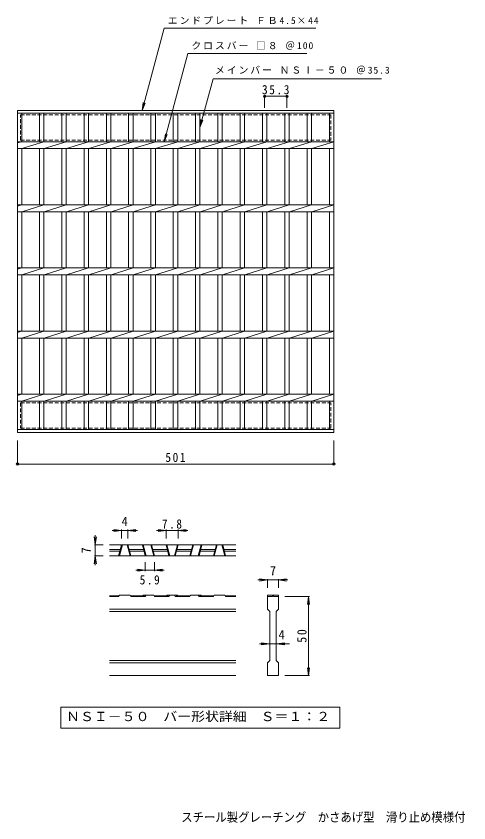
# Model space of a CAD drawing. Units: millimetres, scale not verified, with parts at other scales. Extents: x -691 to 809, y -686 to 615.
# Drawn here: x -691 to 25, y -663 to 615 of the extents above; entities that cross this region are included whole.
import ezdxf
from ezdxf.enums import TextEntityAlignment as Align

# ---------------------------------------------------------------- set-up
doc = ezdxf.new("R2010")
doc.units = ezdxf.units.MM
doc.header["$LTSCALE"] = 5
doc.header["$PDMODE"] = 32
doc.header["$PDSIZE"] = 4
doc.linetypes.add('DASHED1', pattern=[1.8, 1.2, -0.6])
for name, color, linetype, lineweight in [('B-1', 2, 'Continuous', 9), ('B-2', 3, 'Continuous', 9), ('B-4', 7, 'Continuous', 9), ('D-0', 7, 'Continuous', 9), ('D-2', 3, 'Continuous', 9), ('D-4', 7, 'Continuous', 9)]:
    doc.layers.add(name, color=color, linetype=linetype, lineweight=lineweight)
doc.layers.add('F-5_F-5ﾚｲﾔ', color=2, linetype='Continuous')
doc.styles.add('ＭＳ ゴシック', font='')
doc.styles.get('ＭＳ ゴシック').set_extended_font_data('MS Gothic')

msp = doc.modelspace()

# ---------------------------------------------------------------- linework, layer by layer
at = {"layer": 'B-1', "linetype": 'DASHED1'}
for p, q in [((-684.189, 418.608), (-684.189, 458.608)), ((-684.189, 418.608), (-193.189, 418.608)), ((-684.189, 2.608), (-684.189, -37.392)), ((-684.189, 2.608), (-193.189, 2.608))]:
    msp.add_line(p, q, dxfattribs=at)
for points in [[(-684.189, 458.608), (-193.189, 458.608), (-193.189, 418.608)], [(-684.189, -37.392), (-193.189, -37.392), (-193.189, 2.608)]]:
    msp.add_lwpolyline(points, dxfattribs=at)
at = {"layer": 'B-2'}
for p, q in [((-689.189, -44.392), (-689.189, 465.608)), ((-689.189, 465.608), (-188.189, 465.608)), ((-689.189, 461.108), (-188.189, 461.108)), ((-682.189, 416.108), (-682.189, 461.108)), ((-654.289, 461.108), (-654.289, 416.108)), ((-647.289, 461.108), (-647.289, 416.108)), ((-618.989, 461.108), (-618.989, 416.108)), ((-611.989, 461.108), (-611.989, 416.108)), ((-583.689, 461.108), (-583.689, 416.108)), ((-576.689, 461.108), (-576.689, 416.108)), ((-548.389, 461.108), (-548.389, 416.108)), ((-541.389, 461.108), (-541.389, 416.108)), ((-513.089, 461.108), (-513.089, 416.108)), ((-506.089, 461.108), (-506.089, 416.108)), ((-477.788, 461.108), (-477.788, 416.108)), ((-470.789, 461.108), (-470.789, 416.108)), ((-442.489, 461.108), (-442.489, 416.108)), ((-435.489, 461.108), (-435.489, 416.108)), ((-407.189, 461.108), (-407.189, 416.108)), ((-400.189, 461.108), (-400.189, 416.108)), ((-371.889, 461.108), (-371.889, 416.108)), ((-364.888, 461.108), (-364.888, 416.108)), ((-336.589, 461.108), (-336.589, 416.108)), ((-329.589, 461.108), (-329.589, 416.108)), ((-301.289, 461.108), (-301.289, 416.108)), ((-294.289, 461.108), (-294.289, 416.108)), ((-265.989, 461.108), (-265.989, 416.108)), ((-258.989, 461.108), (-258.989, 416.108)), ((-230.689, 461.108), (-230.689, 416.108)), ((-223.689, 461.108), (-223.689, 416.108)), ((-195.189, 461.108), (-195.189, 416.108)), ((-188.189, 465.608), (-188.189, -44.392)), ((-689.189, 414.028), (-682.589, 416.108)), ((-689.189, 416.108), (-188.189, 416.108)), ((-682.189, 405.109), (-647.289, 416.108)), ((-646.889, 405.109), (-611.989, 416.108)), ((-611.589, 405.109), (-576.689, 416.108)), ((-576.289, 405.109), (-541.389, 416.108)), ((-540.989, 405.109), (-506.089, 416.108)), ((-505.689, 405.109), (-470.789, 416.108)), ((-470.389, 405.109), (-435.489, 416.108)), ((-435.089, 405.109), (-400.189, 416.108)), ((-399.789, 405.109), (-364.889, 416.108)), ((-364.489, 405.109), (-329.589, 416.108)), ((-329.189, 405.109), (-294.289, 416.108)), ((-293.889, 405.109), (-258.989, 416.108)), ((-258.589, 405.109), (-223.689, 416.108)), ((-223.289, 405.109), (-188.389, 416.108)), ((-689.189, 405.109), (-188.189, 405.109)), ((-682.189, 316.108), (-682.189, 405.109)), ((-654.289, 405.109), (-654.289, 316.108)), ((-647.289, 405.109), (-647.289, 316.108)), ((-618.989, 405.109), (-618.989, 316.108)), ((-611.989, 405.109), (-611.989, 316.108)), ((-583.689, 405.109), (-583.689, 316.108)), ((-576.689, 405.109), (-576.689, 316.108)), ((-548.389, 405.109), (-548.389, 316.108)), ((-541.389, 405.109), (-541.389, 316.108)), ((-513.089, 405.109), (-513.089, 316.108)), ((-506.089, 405.109), (-506.089, 316.108)), ((-477.788, 405.109), (-477.788, 316.108)), ((-470.789, 405.109), (-470.789, 316.108)), ((-442.489, 405.109), (-442.489, 316.108)), ((-435.489, 405.109), (-435.489, 316.108)), ((-407.189, 405.109), (-407.189, 316.108)), ((-400.189, 405.109), (-400.189, 316.108)), ((-371.889, 405.109), (-371.889, 316.108)), ((-364.888, 405.109), (-364.888, 316.108)), ((-336.589, 405.109), (-336.589, 316.108)), ((-329.589, 405.109), (-329.589, 316.108)), ((-301.289, 405.109), (-301.289, 316.108)), ((-294.289, 405.109), (-294.289, 316.108)), ((-265.989, 405.109), (-265.989, 316.108)), ((-258.989, 405.109), (-258.989, 316.108)), ((-230.689, 405.109), (-230.689, 316.108)), ((-223.689, 405.109), (-223.689, 316.108)), ((-195.189, 405.109), (-195.189, 316.108)), ((-689.189, 314.028), (-682.589, 316.108)), ((-689.189, 316.108), (-188.189, 316.108)), ((-682.189, 305.108), (-647.289, 316.108)), ((-646.889, 305.108), (-611.989, 316.108)), ((-611.589, 305.108), (-576.689, 316.108)), ((-576.289, 305.108), (-541.389, 316.108)), ((-540.989, 305.108), (-506.089, 316.108)), ((-505.689, 305.108), (-470.789, 316.108)), ((-470.389, 305.108), (-435.489, 316.108)), ((-435.089, 305.108), (-400.189, 316.108)), ((-399.789, 305.108), (-364.889, 316.108)), ((-364.489, 305.108), (-329.589, 316.108)), ((-329.189, 305.108), (-294.289, 316.108)), ((-293.889, 305.108), (-258.989, 316.108)), ((-258.589, 305.108), (-223.689, 316.108)), ((-223.289, 305.108), (-188.389, 316.108)), ((-689.189, 305.108), (-188.189, 305.108)), ((-682.189, 216.108), (-682.189, 305.108)), ((-654.289, 305.108), (-654.289, 216.108)), ((-647.289, 305.108), (-647.289, 216.108)), ((-618.989, 305.108), (-618.989, 216.108)), ((-611.989, 305.108), (-611.989, 216.108)), ((-583.689, 305.108), (-583.689, 216.108)), ((-576.689, 305.108), (-576.689, 216.108)), ((-548.389, 305.108), (-548.389, 216.108)), ((-541.389, 305.108), (-541.389, 216.108)), ((-513.089, 305.108), (-513.089, 216.108)), ((-506.089, 305.108), (-506.089, 216.108)), ((-477.788, 305.108), (-477.788, 216.108)), ((-470.789, 305.108), (-470.789, 216.108)), ((-442.489, 305.108), (-442.489, 216.108)), ((-435.489, 305.108), (-435.489, 216.108)), ((-407.189, 305.108), (-407.189, 216.108)), ((-400.189, 305.108), (-400.189, 216.108)), ((-371.889, 305.108), (-371.889, 216.108)), ((-364.888, 305.108), (-364.888, 216.108)), ((-336.589, 305.108), (-336.589, 216.108)), ((-329.589, 305.108), (-329.589, 216.108)), ((-301.289, 305.108), (-301.289, 216.108)), ((-294.289, 305.108), (-294.289, 216.108)), ((-265.989, 305.108), (-265.989, 216.108)), ((-258.989, 305.108), (-258.989, 216.108)), ((-230.689, 305.108), (-230.689, 216.108)), ((-223.689, 305.108), (-223.689, 216.108)), ((-195.189, 305.108), (-195.189, 216.108)), ((-689.189, 214.028), (-682.589, 216.108)), ((-689.189, 216.108), (-188.189, 216.108)), ((-689.189, 205.109), (-188.189, 205.109)), ((-682.189, 205.109), (-647.289, 216.108)), ((-682.189, 116.108), (-682.189, 205.109)), ((-654.289, 205.109), (-654.289, 116.108)), ((-647.289, 205.109), (-647.289, 116.108)), ((-646.889, 205.109), (-611.989, 216.108)), ((-618.989, 205.109), (-618.989, 116.108)), ((-611.989, 205.109), (-611.989, 116.108)), ((-611.589, 205.109), (-576.689, 216.108)), ((-583.689, 205.109), (-583.689, 116.108)), ((-576.689, 205.109), (-576.689, 116.108)), ((-576.289, 205.109), (-541.389, 216.108)), ((-548.389, 205.109), (-548.389, 116.108)), ((-541.389, 205.109), (-541.389, 116.108)), ((-540.989, 205.109), (-506.089, 216.108)), ((-513.089, 205.109), (-513.089, 116.108)), ((-506.089, 205.109), (-506.089, 116.108)), ((-505.689, 205.109), (-470.789, 216.108)), ((-477.788, 205.109), (-477.788, 116.108)), ((-470.789, 205.109), (-470.789, 116.108)), ((-470.389, 205.109), (-435.489, 216.108)), ((-442.489, 205.109), (-442.489, 116.108)), ((-435.489, 205.109), (-435.489, 116.108)), ((-435.089, 205.109), (-400.189, 216.108)), ((-407.189, 205.109), (-407.189, 116.108)), ((-400.189, 205.109), (-400.189, 116.108)), ((-399.789, 205.109), (-364.889, 216.108)), ((-371.889, 205.109), (-371.889, 116.108)), ((-364.888, 205.109), (-364.888, 116.108)), ((-364.489, 205.109), (-329.589, 216.108)), ((-336.589, 205.109), (-336.589, 116.108)), ((-329.589, 205.109), (-329.589, 116.108)), ((-329.189, 205.109), (-294.289, 216.108)), ((-301.289, 205.109), (-301.289, 116.108)), ((-294.289, 205.109), (-294.289, 116.108)), ((-293.889, 205.109), (-258.989, 216.108)), ((-265.989, 205.109), (-265.989, 116.108)), ((-258.989, 205.109), (-258.989, 116.108)), ((-258.589, 205.109), (-223.689, 216.108)), ((-230.689, 205.109), (-230.689, 116.108)), ((-223.689, 205.109), (-223.689, 116.108)), ((-223.289, 205.109), (-188.389, 216.108)), ((-195.189, 205.109), (-195.189, 116.108)), ((-689.189, 114.028), (-682.589, 116.108)), ((-689.189, 116.108), (-188.189, 116.108)), ((-682.189, 105.109), (-647.289, 116.108)), ((-646.889, 105.109), (-611.989, 116.108)), ((-611.589, 105.109), (-576.689, 116.108)), ((-576.289, 105.109), (-541.389, 116.108)), ((-540.989, 105.109), (-506.089, 116.108)), ((-505.689, 105.109), (-470.789, 116.108)), ((-470.389, 105.109), (-435.489, 116.108)), ((-435.089, 105.109), (-400.189, 116.108)), ((-399.789, 105.109), (-364.889, 116.108)), ((-364.489, 105.109), (-329.589, 116.108)), ((-329.189, 105.109), (-294.289, 116.108)), ((-293.889, 105.109), (-258.989, 116.108)), ((-258.589, 105.109), (-223.689, 116.108)), ((-223.289, 105.109), (-188.389, 116.108)), ((-689.189, 105.109), (-188.189, 105.109)), ((-682.189, 16.108), (-682.189, 105.109)), ((-654.289, 105.109), (-654.289, 16.108)), ((-647.289, 105.109), (-647.289, 16.108)), ((-618.989, 105.109), (-618.989, 16.108)), ((-611.989, 105.109), (-611.989, 16.108)), ((-583.689, 105.109), (-583.689, 16.108)), ((-576.689, 105.109), (-576.689, 16.108)), ((-548.389, 105.109), (-548.389, 16.108)), ((-541.389, 105.109), (-541.389, 16.108)), ((-513.089, 105.109), (-513.089, 16.108)), ((-506.089, 105.109), (-506.089, 16.108)), ((-477.788, 105.109), (-477.788, 16.108)), ((-470.789, 105.109), (-470.789, 16.108)), ((-442.489, 105.109), (-442.489, 16.108)), ((-435.489, 105.109), (-435.489, 16.108)), ((-407.189, 105.109), (-407.189, 16.108)), ((-400.189, 105.109), (-400.189, 16.108)), ((-371.889, 105.109), (-371.889, 16.108)), ((-364.888, 105.109), (-364.888, 16.108)), ((-336.589, 105.109), (-336.589, 16.108)), ((-329.589, 105.109), (-329.589, 16.108)), ((-301.289, 105.109), (-301.289, 16.108)), ((-294.289, 105.109), (-294.289, 16.108)), ((-265.989, 105.109), (-265.989, 16.108)), ((-258.989, 105.109), (-258.989, 16.108)), ((-230.689, 105.109), (-230.689, 16.108)), ((-223.689, 105.109), (-223.689, 16.108)), ((-195.189, 105.109), (-195.189, 16.108)), ((-689.189, 14.028), (-682.589, 16.108)), ((-689.189, 16.108), (-188.189, 16.108)), ((-682.189, 5.108), (-647.289, 16.108)), ((-646.889, 5.108), (-611.989, 16.108)), ((-611.589, 5.108), (-576.689, 16.108)), ((-576.289, 5.108), (-541.389, 16.108)), ((-540.989, 5.108), (-506.089, 16.108)), ((-505.689, 5.108), (-470.789, 16.108)), ((-470.389, 5.108), (-435.489, 16.108)), ((-435.089, 5.108), (-400.189, 16.108)), ((-399.789, 5.108), (-364.889, 16.108)), ((-364.489, 5.108), (-329.589, 16.108)), ((-329.189, 5.108), (-294.289, 16.108)), ((-293.889, 5.108), (-258.989, 16.108)), ((-258.589, 5.108), (-223.689, 16.108)), ((-223.289, 5.108), (-188.389, 16.108)), ((-689.189, 5.108), (-188.189, 5.108)), ((-682.189, -39.892), (-682.189, 5.108)), ((-654.289, 5.108), (-654.289, -39.892)), ((-647.289, 5.108), (-647.289, -39.892)), ((-618.989, 5.108), (-618.989, -39.892)), ((-611.989, 5.108), (-611.989, -39.892)), ((-583.689, 5.108), (-583.689, -39.892)), ((-576.689, 5.108), (-576.689, -39.892)), ((-548.389, 5.108), (-548.389, -39.892)), ((-541.389, 5.108), (-541.389, -39.892)), ((-513.089, 5.108), (-513.089, -39.892)), ((-506.089, 5.108), (-506.089, -39.892)), ((-477.788, 5.108), (-477.788, -39.892)), ((-470.789, 5.108), (-470.789, -39.892)), ((-442.489, 5.108), (-442.489, -39.892)), ((-435.489, 5.108), (-435.489, -39.892)), ((-407.189, 5.108), (-407.189, -39.892)), ((-400.189, 5.108), (-400.189, -39.892)), ((-371.889, 5.108), (-371.889, -39.892)), ((-364.888, 5.108), (-364.888, -39.892)), ((-336.589, 5.108), (-336.589, -39.892)), ((-329.589, 5.108), (-329.589, -39.892)), ((-301.289, 5.108), (-301.289, -39.892)), ((-294.289, 5.108), (-294.289, -39.892)), ((-265.989, 5.108), (-265.989, -39.892)), ((-258.989, 5.108), (-258.989, -39.892)), ((-230.689, 5.108), (-230.689, -39.892)), ((-223.689, 5.108), (-223.689, -39.892)), ((-195.189, 5.108), (-195.189, -39.892)), ((-188.189, -39.892), (-689.189, -39.892)), ((-188.189, -44.392), (-689.189, -44.392))]:
    msp.add_line(p, q, dxfattribs=at)
at = {"layer": 'B-4'}
for p, q in [((-491.713, 465.608), (-456.879, 595.608)), ((-456.879, 595.608), (-216.68, 595.608)), ((-456.639, 416.108), (-419.26, 555.608)), ((-419.26, 555.608), (-231.135, 555.608)), ((-400.189, 438.608), (-379.557, 515.608)), ((-379.557, 515.608), (-112.591, 515.608)), ((-297.789, 469.819), (-297.789, 489.46)), ((-297.789, 487.96), (-262.489, 487.96)), ((-262.489, 469.819), (-262.489, 489.46)), ((-491.713, 465.608), (-490.081, 478.001)), ((-491.713, 465.608), (-486.929, 477.157)), ((-400.189, 438.608), (-398.557, 451.001)), ((-400.189, 438.608), (-395.405, 450.157)), ((-456.639, 416.108), (-455.007, 428.501)), ((-456.639, 416.108), (-451.855, 427.657)), ((-689.189, -56.892), (-689.189, -95.892)), ((-188.189, -56.892), (-188.189, -95.892)), ((-689.189, -94.392), (-188.189, -94.392))]:
    msp.add_line(p, q, dxfattribs=at)
for p in [(-297.789, 487.96), (-262.489, 487.96), (-689.189, -94.392), (-188.189, -94.392)]:
    msp.add_point(p, dxfattribs=at)
at = {"layer": 'D-0'}
msp.add_lwpolyline([(-620.44, -479.307), (-620.44, -512.533), (-178.786, -512.533), (-178.786, -479.307)], close=True, dxfattribs=at)
at = {"layer": 'D-2'}
for p, q in [((-343.363, -222.307), (-543.363, -222.307)), ((-543.363, -229.807), (-526.23, -229.807)), ((-528.91, -239.807), (-524.221, -222.307)), ((-527.616, -239.807), (-522.927, -222.307)), ((-510.826, -239.807), (-515.515, -222.307)), ((-509.531, -239.807), (-514.221, -222.307)), ((-512.211, -229.807), (-489.4, -229.807)), ((-491.41, -222.307), (-486.721, -239.807)), ((-490.116, -222.307), (-485.427, -239.807)), ((-473.326, -239.807), (-478.015, -222.307)), ((-472.031, -239.807), (-476.721, -222.307)), ((-474.711, -229.807), (-451.9, -229.807)), ((-453.91, -222.307), (-449.221, -239.807)), ((-452.616, -222.307), (-447.927, -239.807)), ((-435.826, -222.307), (-440.515, -239.807)), ((-434.531, -222.307), (-439.221, -239.807)), ((-436.541, -229.807), (-413.73, -229.807)), ((-416.41, -239.807), (-411.721, -222.307)), ((-415.116, -239.807), (-410.427, -222.307)), ((-398.326, -222.307), (-403.015, -239.807)), ((-397.031, -222.307), (-401.721, -239.807)), ((-399.041, -229.807), (-376.23, -229.807)), ((-378.91, -239.807), (-374.221, -222.307)), ((-377.616, -239.807), (-372.927, -222.307)), ((-360.826, -239.807), (-365.515, -222.307)), ((-359.531, -239.807), (-364.221, -222.307)), ((-362.211, -229.807), (-343.363, -229.807)), ((-543.363, -232.307), (-526.9, -232.307)), ((-343.363, -239.807), (-543.363, -239.807)), ((-511.541, -232.307), (-488.73, -232.307)), ((-474.041, -232.307), (-451.23, -232.307)), ((-437.211, -232.307), (-414.4, -232.307)), ((-399.711, -232.307), (-376.9, -232.307)), ((-361.541, -232.307), (-343.363, -232.307)), ((-528.263, -303.307), (-543.363, -303.307)), ((-528.91, -304.307), (-543.363, -304.307)), ((-528.91, -304.307), (-527.616, -302.307)), ((-510.826, -302.307), (-527.616, -302.307)), ((-510.826, -302.307), (-509.531, -304.307)), ((-488.73, -303.307), (-510.179, -303.307)), ((-486.721, -304.307), (-509.531, -304.307)), ((-490.116, -302.307), (-490.763, -303.307)), ((-473.326, -302.307), (-490.116, -302.307)), ((-488.73, -303.307), (-488.73, -304.307)), ((-485.427, -302.307), (-486.721, -304.307)), ((-473.326, -302.307), (-472.031, -304.307)), ((-451.23, -303.307), (-472.679, -303.307)), ((-449.221, -304.307), (-472.031, -304.307)), ((-453.263, -303.307), (-452.616, -302.307)), ((-435.826, -302.307), (-452.616, -302.307)), ((-451.23, -303.307), (-451.23, -304.307)), ((-449.221, -304.307), (-447.927, -302.307)), ((-440.515, -302.307), (-439.221, -304.307)), ((-416.41, -304.307), (-439.221, -304.307)), ((-437.211, -303.307), (-437.211, -304.307)), ((-415.763, -303.307), (-437.211, -303.307)), ((-435.179, -303.307), (-435.826, -302.307)), ((-415.116, -302.307), (-416.41, -304.307)), ((-415.116, -302.307), (-398.326, -302.307)), ((-403.015, -302.307), (-401.721, -304.307)), ((-378.91, -304.307), (-401.721, -304.307)), ((-399.711, -303.307), (-378.263, -303.307)), ((-399.711, -303.307), (-399.711, -304.307)), ((-398.326, -302.307), (-397.679, -303.307)), ((-377.616, -302.307), (-378.91, -304.307)), ((-377.616, -302.307), (-360.826, -302.307)), ((-359.531, -304.307), (-360.826, -302.307)), ((-360.179, -303.307), (-343.363, -303.307)), ((-359.531, -304.307), (-343.363, -304.307)), ((-293.363, -302.307), (-293.363, -304.307)), ((-293.363, -324.307), (-293.363, -304.307)), ((-293.363, -304.307), (-285.863, -304.307)), ((-284.639, -303.307), (-284.588, -303.307)), ((-283.363, -304.307), (-275.863, -304.307)), ((-275.863, -304.307), (-275.863, -324.307)), ((-343.363, -324.307), (-543.363, -324.307)), ((-343.363, -328.057), (-543.363, -328.057)), ((-293.363, -324.307), (-289.613, -328.057)), ((-289.613, -405.557), (-289.613, -328.057)), ((-279.613, -328.057), (-275.863, -324.307)), ((-279.613, -328.057), (-279.613, -405.557)), ((-343.363, -405.557), (-543.363, -405.557)), ((-293.363, -409.307), (-289.613, -405.557)), ((-279.613, -405.557), (-275.863, -409.307)), ((-343.363, -409.307), (-543.363, -409.307)), ((-293.363, -429.307), (-293.363, -409.307)), ((-275.863, -409.307), (-275.863, -429.307)), ((-343.363, -429.307), (-543.363, -429.307)), ((-275.863, -429.307), (-293.363, -429.307))]:
    msp.add_line(p, q, dxfattribs=at)
msp.add_lwpolyline([(-293.363, -302.307), (-275.863, -302.307), (-275.863, -304.307)], dxfattribs=at)
for centre, start, end in [((-284.639, -304.557), 90, 168.46303), ((-284.588, -304.557), 11.53696, 90)]:
    msp.add_arc(centre, 1.25, start, end, dxfattribs=at)
at = {"layer": 'D-4'}
for p, q in [((-524.221, -199.807), (-539.221, -199.807)), ((-524.221, -199.807), (-536.614, -198.175)), ((-524.221, -199.807), (-536.614, -201.439)), ((-524.221, -198.307), (-524.221, -212.307)), ((-524.221, -199.807), (-514.221, -199.807)), ((-514.221, -199.807), (-501.828, -198.175)), ((-514.221, -198.307), (-514.221, -212.307)), ((-514.221, -199.807), (-501.828, -201.439)), ((-514.221, -199.807), (-499.221, -199.807)), ((-453.91, -199.807), (-468.91, -199.807)), ((-453.91, -199.807), (-466.303, -198.175)), ((-453.91, -199.807), (-466.303, -201.439)), ((-453.91, -198.307), (-453.91, -212.307)), ((-453.91, -199.807), (-434.531, -199.807)), ((-434.531, -199.807), (-422.138, -198.175)), ((-434.531, -198.307), (-434.531, -212.307)), ((-434.531, -199.807), (-422.138, -201.439)), ((-434.531, -199.807), (-419.531, -199.807)), ((-565.863, -222.307), (-567.495, -209.914)), ((-565.863, -222.307), (-565.863, -207.307)), ((-565.863, -222.307), (-564.232, -209.914)), ((-567.363, -222.307), (-553.363, -222.307)), ((-565.863, -222.307), (-565.863, -239.807)), ((-565.863, -239.807), (-567.495, -252.2)), ((-567.363, -239.807), (-553.363, -239.807)), ((-565.863, -239.807), (-564.232, -252.2)), ((-565.863, -239.807), (-565.863, -254.807)), ((-486.721, -263.807), (-486.721, -249.807)), ((-472.031, -263.807), (-472.031, -249.807)), ((-486.721, -262.307), (-501.721, -262.307)), ((-486.721, -262.307), (-499.114, -260.676)), ((-486.721, -262.307), (-499.114, -263.939)), ((-472.031, -262.307), (-459.638, -263.939)), ((-472.031, -262.307), (-457.031, -262.307)), ((-293.363, -278.057), (-308.363, -278.057)), ((-293.363, -278.057), (-305.756, -276.426)), ((-293.363, -278.057), (-305.756, -279.689)), ((-293.363, -276.557), (-293.363, -290.557)), ((-275.863, -278.057), (-293.363, -278.057)), ((-275.863, -278.057), (-263.47, -276.426)), ((-275.863, -276.557), (-275.863, -290.557)), ((-275.863, -278.057), (-263.47, -279.689)), ((-275.863, -278.057), (-260.863, -278.057)), ((-226.863, -304.307), (-265.863, -304.307)), ((-228.363, -304.307), (-229.995, -316.7)), ((-228.363, -304.307), (-226.732, -316.7)), ((-228.363, -429.307), (-228.363, -304.307)), ((-289.613, -379.307), (-305.863, -379.307)), ((-289.613, -379.307), (-303.256, -377.676)), ((-289.613, -379.307), (-303.256, -380.939)), ((-279.613, -379.307), (-289.613, -379.307)), ((-279.613, -379.307), (-265.97, -377.676)), ((-279.613, -379.307), (-265.97, -380.939)), ((-279.613, -379.307), (-258.363, -379.307)), ((-228.363, -429.307), (-229.995, -416.914)), ((-228.363, -429.307), (-226.732, -416.914)), ((-226.863, -429.307), (-265.863, -429.307))]:
    msp.add_line(p, q, dxfattribs=at)
msp.add_lwpolyline([(-486.721, -262.307), (-472.031, -262.307), (-459.638, -260.676)], dxfattribs=at)

# ---------------------------------------------------------------- texts
at = {"layer": 'B-4', "char_height": 11, "attachment_point": 7, "style": 'ＭＳ ゴシック'}
for s, insert in [('\\T1.21;エンドプレート\\~ＦＢ4.5×44', (-451.006, 601.8)), ('\\T1.21;クロスバー\\~□８\\~＠100', (-413.635, 561.597)), ('\\T1.21;メインバー\\~ＮＳⅠ－５０\\~＠35.3', (-376.265, 522.844))]:
    msp.add_mtext(s, dxfattribs=dict(at, insert=insert))
at = {"layer": 'B-4', "color": 2, "char_height": 14.66, "attachment_point": 7, "style": 'ＭＳ ゴシック'}
for s, insert in [('\\T1.28;\\W0.9;35.3', (-302.014, 490.96)), ('\\T1.27;\\W0.9;501', (-454.939, -91.392))]:
    msp.add_mtext(s, dxfattribs=dict(at, insert=insert))
at = {"layer": 'D-0', "color": 2, "style": 'ＭＳ ゴシック', "width": 1.1}
msp.add_text('ＮＳＩ－５０\u3000バー形状詳細\u3000Ｓ＝１：２', height=14.66, dxfattribs=at).set_placement((-612.113, -505.92), align=Align.BOTTOM_LEFT)
at = {"layer": 'D-4', "color": 2, "style": 'ＭＳ ゴシック'}
for s, p in [('4', (-524.221, -196.807)), ('7', (-289.613, -275.057)), ('4', (-275.863, -376.307))]:
    msp.add_text(s, height=14.66, dxfattribs=at).set_placement(p, align=Align.BOTTOM_LEFT)
msp.add_text('7', height=14.66, rotation=90, dxfattribs=at).set_placement((-568.863, -236.057), align=Align.BOTTOM_LEFT)
at = {"layer": 'D-4', "color": 2, "char_height": 14.66, "attachment_point": 7, "style": 'ＭＳ ゴシック'}
for s, insert in [('\\T1.27;\\W0.9;7.8', (-460.471, -196.807)), ('\\T1.27;\\W0.9;5.9', (-495.626, -285.307))]:
    msp.add_mtext(s, dxfattribs=dict(at, insert=insert))
at = {"layer": 'D-4', "color": 2, "insert": (-231.363, -377.432), "char_height": 14.66, "attachment_point": 7, "rotation": 90, "style": 'ＭＳ ゴシック'}
msp.add_mtext('\\T1.27;\\W0.95;50', dxfattribs=at)
at = {"layer": 'F-5_F-5ﾚｲﾔ', "style": 'ＭＳ ゴシック', "width": 0.9}
msp.add_text('スチール製グレーチング\u3000かさあげ型\u3000滑り止め模様付\u3000ＪＩＳ型側溝用', height=14.66, dxfattribs=at).set_placement((-429.828, -665.373), align=Align.BOTTOM_LEFT)

doc.saveas('drawing.dxf')
